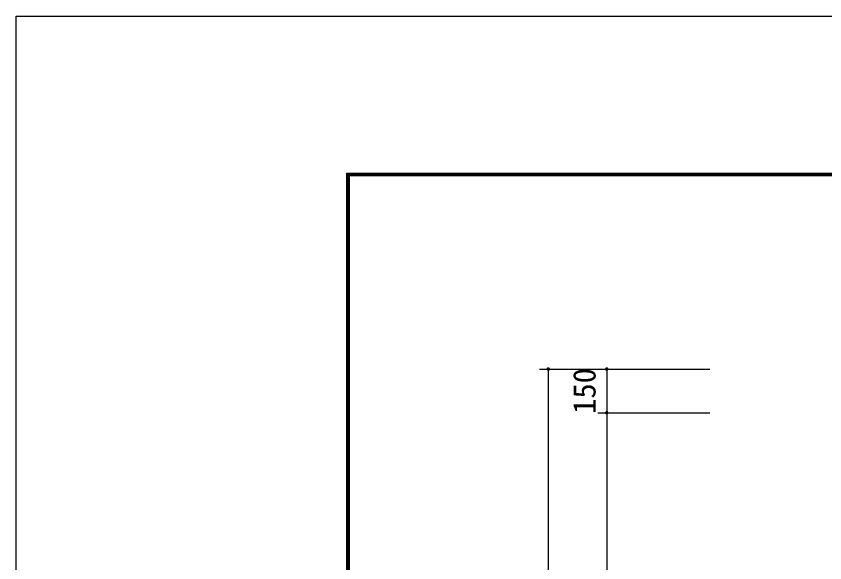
# Model space of a CAD drawing. Units: millimetres, scale not verified. Extents: x -8910 to 8910, y -6308 to 6308.
# Drawn here: x -8910 to -6140, y 4434 to 6308 of the extents above; entities that cross this region are included whole.
import ezdxf
from ezdxf.enums import TextEntityAlignment as Align

# ---------------------------------------------------------------- set-up
doc = ezdxf.new("R2010")
doc.units = ezdxf.units.MM
doc.header["$LTSCALE"] = 30
for name, color, linetype, lineweight in [('0-1_製作', 5, 'Continuous', 25), ('1-0_図面枠', 7, 'Continuous', 25), ('1-1_Axis_waku', 7, 'Continuous', 25)]:
    doc.layers.add(name, color=color, linetype=linetype, lineweight=lineweight)
doc.styles.add('ＭＳ ゴシック', font='')
doc.styles.get('ＭＳ ゴシック').set_extended_font_data('MS Gothic')

msp = doc.modelspace()

# ---------------------------------------------------------------- linework, layer by layer
at = {"layer": '0-1_製作', "color": 2}
for p, q in [((-7117.32, 5097.99), (-6534.26, 5097.99)), ((-7087.32, 5097.99), (-7087.32, 2697.99)), ((-6917.32, 5097.99), (-6534.26, 5097.99)), ((-6887.32, 5097.99), (-6887.32, 4947.99)), ((-6917.32, 4947.99), (-6534.26, 4947.99)), ((-6887.32, 4947.99), (-6887.32, 2847.98))]:
    msp.add_line(p, q, dxfattribs=at)
at = {"layer": '0-1_製作'}
for points in [[(-7088.81, 5103.8), (-7093.32, 5097.99), (-7089.53, 5103.57)], [(-7088.81, 5103.8), (-7087.32, 5097.99), (-7093.32, 5097.99)], [(-7089.53, 5103.57), (-7093.32, 5097.99), (-7093.31, 5098.37)], [(-7087.32, 5097.99), (-7093.27, 5097.24), (-7093.32, 5097.99)], [(-7089.53, 5103.57), (-7093.31, 5098.37), (-7090.21, 5103.25)], [(-7090.21, 5103.25), (-7093.31, 5098.37), (-7093.21, 5099.11)], [(-7087.32, 5097.99), (-7093.13, 5096.5), (-7093.27, 5097.24)], [(-7090.21, 5103.25), (-7093.21, 5099.11), (-7090.85, 5102.84)], [(-7090.85, 5102.84), (-7093.21, 5099.11), (-7093.03, 5099.84)], [(-7087.32, 5097.99), (-7092.9, 5095.78), (-7093.13, 5096.5)], [(-7090.85, 5102.84), (-7093.03, 5099.84), (-7091.43, 5102.36)], [(-7091.43, 5102.36), (-7093.03, 5099.84), (-7092.75, 5100.54)], [(-7087.32, 5097.99), (-7092.58, 5095.1), (-7092.9, 5095.78)], [(-7091.43, 5102.36), (-7092.75, 5100.54), (-7091.94, 5101.81)], [(-7091.94, 5101.81), (-7092.75, 5100.54), (-7092.39, 5101.2)], [(-7087.32, 5097.99), (-7092.17, 5094.46), (-7092.58, 5095.1)], [(-7087.32, 5097.99), (-7091.69, 5093.88), (-7092.17, 5094.46)], [(-7087.32, 5097.99), (-7091.14, 5093.37), (-7091.69, 5093.88)], [(-7087.32, 5097.99), (-7090.54, 5092.92), (-7091.14, 5093.37)], [(-7087.32, 5091.99), (-7090.54, 5092.92), (-7087.32, 5097.99)], [(-7088.07, 5103.94), (-7087.32, 5097.99), (-7088.81, 5103.8)], [(-7087.32, 5103.99), (-7087.32, 5097.99), (-7088.07, 5103.94)], [(-7086.94, 5103.98), (-7087.32, 5097.99), (-7087.32, 5103.99)], [(-7086.2, 5103.88), (-7087.32, 5097.99), (-7086.94, 5103.98)], [(-7085.47, 5103.7), (-7087.32, 5097.99), (-7086.2, 5103.88)], [(-7084.77, 5103.42), (-7087.32, 5097.99), (-7085.47, 5103.7)], [(-7084.11, 5103.05), (-7087.32, 5097.99), (-7084.77, 5103.42)], [(-7083.5, 5102.61), (-7087.32, 5097.99), (-7084.11, 5103.05)], [(-7083.5, 5102.61), (-7081.32, 5097.99), (-7087.32, 5097.99)], [(-7081.32, 5097.99), (-7087.32, 5091.99), (-7087.32, 5097.99)], [(-7081.32, 5097.99), (-7086.57, 5092.04), (-7087.32, 5091.99)], [(-7081.32, 5097.99), (-7085.83, 5092.18), (-7086.57, 5092.04)], [(-7081.32, 5097.99), (-7085.11, 5092.41), (-7085.83, 5092.18)], [(-7081.33, 5097.61), (-7085.11, 5092.41), (-7081.32, 5097.99)], [(-7081.33, 5097.61), (-7084.43, 5092.73), (-7085.11, 5092.41)], [(-7081.43, 5096.86), (-7084.43, 5092.73), (-7081.33, 5097.61)], [(-7081.43, 5096.86), (-7083.79, 5093.13), (-7084.43, 5092.73)], [(-7081.61, 5096.13), (-7083.79, 5093.13), (-7081.43, 5096.86)], [(-7082.95, 5102.1), (-7081.32, 5097.99), (-7083.5, 5102.61)], [(-7082.47, 5101.52), (-7081.32, 5097.99), (-7082.95, 5102.1)], [(-7082.06, 5100.88), (-7081.32, 5097.99), (-7082.47, 5101.52)], [(-7081.74, 5100.2), (-7081.32, 5097.99), (-7082.06, 5100.88)], [(-7081.51, 5099.48), (-7081.32, 5097.99), (-7081.74, 5100.2)], [(-7081.37, 5098.74), (-7081.32, 5097.99), (-7081.51, 5099.48)], [(-6888.81, 5103.8), (-6893.32, 5097.99), (-6893.31, 5098.37)], [(-6888.81, 5103.8), (-6887.32, 5097.99), (-6893.32, 5097.99)], [(-6887.32, 5097.99), (-6893.27, 5097.24), (-6893.32, 5097.99)], [(-6888.81, 5103.8), (-6893.31, 5098.37), (-6889.53, 5103.57)], [(-6889.53, 5103.57), (-6893.31, 5098.37), (-6893.21, 5099.11)], [(-6887.32, 5097.99), (-6893.13, 5096.5), (-6893.27, 5097.24)], [(-6889.53, 5103.57), (-6893.21, 5099.11), (-6890.21, 5103.25)], [(-6890.21, 5103.25), (-6893.21, 5099.11), (-6893.03, 5099.84)], [(-6887.32, 5097.99), (-6892.9, 5095.78), (-6893.13, 5096.5)], [(-6890.21, 5103.25), (-6893.03, 5099.84), (-6890.85, 5102.84)], [(-6890.85, 5102.84), (-6893.03, 5099.84), (-6892.75, 5100.54)], [(-6887.32, 5097.99), (-6892.58, 5095.1), (-6892.9, 5095.78)], [(-6890.85, 5102.84), (-6892.75, 5100.54), (-6891.43, 5102.36)], [(-6891.43, 5102.36), (-6892.75, 5100.54), (-6892.39, 5101.2)], [(-6887.32, 5097.99), (-6892.17, 5094.46), (-6892.58, 5095.1)], [(-6891.43, 5102.36), (-6892.39, 5101.2), (-6891.94, 5101.81)], [(-6887.32, 5097.99), (-6891.69, 5093.88), (-6892.17, 5094.46)], [(-6887.32, 5097.99), (-6891.14, 5093.37), (-6891.69, 5093.88)], [(-6887.32, 5097.99), (-6890.54, 5092.92), (-6891.14, 5093.37)], [(-6887.32, 5091.99), (-6890.54, 5092.92), (-6887.32, 5097.99)], [(-6888.07, 5103.94), (-6887.32, 5097.99), (-6888.81, 5103.8)], [(-6887.32, 5103.99), (-6887.32, 5097.99), (-6888.07, 5103.94)], [(-6886.94, 5103.98), (-6887.32, 5097.99), (-6887.32, 5103.99)], [(-6886.2, 5103.88), (-6887.32, 5097.99), (-6886.94, 5103.98)], [(-6885.47, 5103.7), (-6887.32, 5097.99), (-6886.2, 5103.88)], [(-6884.77, 5103.42), (-6887.32, 5097.99), (-6885.47, 5103.7)], [(-6884.11, 5103.05), (-6887.32, 5097.99), (-6884.77, 5103.42)], [(-6883.5, 5102.61), (-6887.32, 5097.99), (-6884.11, 5103.05)], [(-6883.5, 5102.61), (-6881.32, 5097.99), (-6887.32, 5097.99)], [(-6881.32, 5097.99), (-6887.32, 5091.99), (-6887.32, 5097.99)], [(-6881.32, 5097.99), (-6886.57, 5092.04), (-6887.32, 5091.99)], [(-6881.32, 5097.99), (-6885.83, 5092.18), (-6886.57, 5092.04)], [(-6881.32, 5097.99), (-6885.11, 5092.41), (-6885.83, 5092.18)], [(-6881.33, 5097.61), (-6885.11, 5092.41), (-6881.32, 5097.99)], [(-6881.43, 5096.86), (-6885.11, 5092.41), (-6881.33, 5097.61)], [(-6881.43, 5096.86), (-6884.43, 5092.73), (-6885.11, 5092.41)], [(-6881.61, 5096.13), (-6884.43, 5092.73), (-6881.43, 5096.86)], [(-6882.95, 5102.1), (-6881.32, 5097.99), (-6883.5, 5102.61)], [(-6882.47, 5101.52), (-6881.32, 5097.99), (-6882.95, 5102.1)], [(-6882.06, 5100.88), (-6881.32, 5097.99), (-6882.47, 5101.52)], [(-6881.74, 5100.2), (-6881.32, 5097.99), (-6882.06, 5100.88)], [(-6881.51, 5099.48), (-6881.32, 5097.99), (-6881.74, 5100.2)], [(-6881.37, 5098.74), (-6881.32, 5097.99), (-6881.51, 5099.48)], [(-7087.32, 5091.99), (-7089.88, 5092.56), (-7090.54, 5092.92)], [(-7087.32, 5091.99), (-7089.17, 5092.28), (-7089.88, 5092.56)], [(-7087.32, 5091.99), (-7088.44, 5092.1), (-7089.17, 5092.28)], [(-7087.32, 5091.99), (-7087.7, 5092), (-7088.44, 5092.1)], [(-7081.61, 5096.13), (-7083.21, 5093.61), (-7083.79, 5093.13)], [(-7081.89, 5095.43), (-7083.21, 5093.61), (-7081.61, 5096.13)], [(-7081.89, 5095.43), (-7082.7, 5094.16), (-7083.21, 5093.61)], [(-7082.25, 5094.77), (-7082.7, 5094.16), (-7081.89, 5095.43)], [(-6887.32, 5091.99), (-6889.88, 5092.56), (-6890.54, 5092.92)], [(-6887.32, 5091.99), (-6889.17, 5092.28), (-6889.88, 5092.56)], [(-6887.32, 5091.99), (-6888.44, 5092.1), (-6889.17, 5092.28)], [(-6887.32, 5091.99), (-6887.7, 5092), (-6888.44, 5092.1)], [(-6881.61, 5096.13), (-6883.79, 5093.13), (-6884.43, 5092.73)], [(-6881.89, 5095.43), (-6883.79, 5093.13), (-6881.61, 5096.13)], [(-6881.89, 5095.43), (-6883.21, 5093.61), (-6883.79, 5093.13)], [(-6882.25, 5094.77), (-6883.21, 5093.61), (-6881.89, 5095.43)], [(-6882.25, 5094.77), (-6882.7, 5094.16), (-6883.21, 5093.61)], [(-6888.81, 4953.8), (-6893.32, 4947.99), (-6889.53, 4953.57)], [(-6888.81, 4953.8), (-6887.32, 4947.99), (-6893.32, 4947.99)], [(-6889.53, 4953.57), (-6893.32, 4947.99), (-6893.31, 4948.37)], [(-6887.32, 4947.99), (-6893.27, 4947.24), (-6893.32, 4947.99)], [(-6889.53, 4953.57), (-6893.31, 4948.37), (-6890.21, 4953.25)], [(-6890.21, 4953.25), (-6893.31, 4948.37), (-6893.21, 4949.11)], [(-6887.32, 4947.99), (-6893.13, 4946.5), (-6893.27, 4947.24)], [(-6890.21, 4953.25), (-6893.21, 4949.11), (-6890.85, 4952.84)], [(-6890.85, 4952.84), (-6893.21, 4949.11), (-6893.03, 4949.84)], [(-6887.32, 4947.99), (-6892.9, 4945.78), (-6893.13, 4946.5)], [(-6890.85, 4952.84), (-6893.03, 4949.84), (-6891.43, 4952.36)], [(-6891.43, 4952.36), (-6893.03, 4949.84), (-6892.75, 4950.54)], [(-6887.32, 4947.99), (-6892.58, 4945.1), (-6892.9, 4945.78)], [(-6891.43, 4952.36), (-6892.75, 4950.54), (-6891.94, 4951.81)], [(-6891.94, 4951.81), (-6892.75, 4950.54), (-6892.39, 4951.2)], [(-6887.32, 4947.99), (-6892.17, 4944.46), (-6892.58, 4945.1)], [(-6887.32, 4947.99), (-6891.69, 4943.88), (-6892.17, 4944.46)], [(-6887.32, 4947.99), (-6891.14, 4943.37), (-6891.69, 4943.88)], [(-6887.32, 4947.99), (-6890.54, 4942.92), (-6891.14, 4943.37)], [(-6887.32, 4941.99), (-6890.54, 4942.92), (-6887.32, 4947.99)], [(-6887.32, 4941.99), (-6889.88, 4942.56), (-6890.54, 4942.92)], [(-6887.32, 4941.99), (-6889.17, 4942.28), (-6889.88, 4942.56)], [(-6887.32, 4941.99), (-6888.44, 4942.1), (-6889.17, 4942.28)], [(-6888.07, 4953.94), (-6887.32, 4947.99), (-6888.81, 4953.8)], [(-6887.32, 4941.99), (-6887.7, 4942), (-6888.44, 4942.1)], [(-6887.32, 4953.99), (-6887.32, 4947.99), (-6888.07, 4953.94)], [(-6886.94, 4953.98), (-6887.32, 4947.99), (-6887.32, 4953.99)], [(-6886.2, 4953.88), (-6887.32, 4947.99), (-6886.94, 4953.98)], [(-6885.47, 4953.7), (-6887.32, 4947.99), (-6886.2, 4953.88)], [(-6884.77, 4953.42), (-6887.32, 4947.99), (-6885.47, 4953.7)], [(-6884.11, 4953.05), (-6887.32, 4947.99), (-6884.77, 4953.42)], [(-6883.5, 4952.61), (-6887.32, 4947.99), (-6884.11, 4953.05)], [(-6883.5, 4952.61), (-6881.32, 4947.99), (-6887.32, 4947.99)], [(-6881.32, 4947.99), (-6887.32, 4941.99), (-6887.32, 4947.99)], [(-6881.32, 4947.99), (-6886.57, 4942.04), (-6887.32, 4941.99)], [(-6881.32, 4947.99), (-6885.83, 4942.18), (-6886.57, 4942.04)], [(-6881.32, 4947.99), (-6885.11, 4942.41), (-6885.83, 4942.18)], [(-6881.33, 4947.61), (-6885.11, 4942.41), (-6881.32, 4947.99)], [(-6881.33, 4947.61), (-6884.43, 4942.73), (-6885.11, 4942.41)], [(-6881.43, 4946.86), (-6884.43, 4942.73), (-6881.33, 4947.61)], [(-6881.43, 4946.86), (-6883.79, 4943.13), (-6884.43, 4942.73)], [(-6881.61, 4946.13), (-6883.79, 4943.13), (-6881.43, 4946.86)], [(-6881.61, 4946.13), (-6883.21, 4943.61), (-6883.79, 4943.13)], [(-6882.95, 4952.1), (-6881.32, 4947.99), (-6883.5, 4952.61)], [(-6881.89, 4945.43), (-6883.21, 4943.61), (-6881.61, 4946.13)], [(-6881.89, 4945.43), (-6882.7, 4944.16), (-6883.21, 4943.61)], [(-6882.47, 4951.52), (-6881.32, 4947.99), (-6882.95, 4952.1)], [(-6882.25, 4944.77), (-6882.7, 4944.16), (-6881.89, 4945.43)], [(-6882.06, 4950.88), (-6881.32, 4947.99), (-6882.47, 4951.52)], [(-6881.74, 4950.2), (-6881.32, 4947.99), (-6882.06, 4950.88)], [(-6881.51, 4949.48), (-6881.32, 4947.99), (-6881.74, 4950.2)], [(-6881.37, 4948.74), (-6881.32, 4947.99), (-6881.51, 4949.48)]]:
    msp.add_solid(points, dxfattribs=at)
at = {"layer": '1-0_図面枠'}
msp.add_lwpolyline([(-8910, -6307.5), (-8910, 6307.5), (8910, 6307.5), (8910, -6307.5)], close=True, dxfattribs=at)
at = {"layer": '1-1_Axis_waku'}
for p, q in [((-7778.4, 5769.9), (8408.4, 5769.9)), ((-7778.4, 5769.9), (-7778.4, -5814.9)), ((-7777.8, 5769.3), (8407.8, 5769.3)), ((-7777.8, 5769.3), (-7777.8, -5814.3)), ((-7777.2, 5768.7), (8407.2, 5768.7)), ((-7777.2, 5768.7), (-7777.2, -5813.7)), ((-7776.6, 5768.1), (8406.6, 5768.1)), ((-7776.6, 5768.1), (-7776.6, -5813.1)), ((-7776, 5767.5), (8406, 5767.5)), ((-7776, 5767.5), (-7776, -5812.5)), ((-7775.4, 5766.9), (8405.4, 5766.9)), ((-7775.4, 5766.9), (-7775.4, -5811.9)), ((-7774.8, 5766.3), (8404.8, 5766.3)), ((-7774.8, 5766.3), (-7774.8, -5811.3)), ((-7774.2, 5765.7), (8404.2, 5765.7)), ((-7774.2, 5765.7), (-7774.2, -5810.7)), ((-7773.6, 5765.1), (8403.6, 5765.1)), ((-7773.6, 5765.1), (-7773.6, -5810.1)), ((-7773, 5764.5), (8403, 5764.5)), ((-7773, 5764.5), (-7773, -5809.5)), ((-7772.4, 5763.9), (8402.4, 5763.9)), ((-7772.4, 5763.9), (-7772.4, -5808.9)), ((-7771.8, 5763.3), (8401.8, 5763.3)), ((-7771.8, 5763.3), (-7771.8, -5808.3)), ((-7771.2, 5762.7), (8401.2, 5762.7)), ((-7771.2, 5762.7), (-7771.2, -5807.7)), ((-7770.6, 5762.1), (8400.6, 5762.1)), ((-7770.6, 5762.1), (-7770.6, -5807.1)), ((-7770, 5761.5), (8400, 5761.5)), ((-7770, 5761.5), (-7770, -5806.5))]:
    msp.add_line(p, q, dxfattribs=at)

# ---------------------------------------------------------------- texts
at = {"layer": '0-1_製作', "color": 4, "style": 'ＭＳ ゴシック'}
msp.add_text('150', height=76.98, rotation=90, dxfattribs=at).set_placement((-6902.32, 4944.24), align=Align.BOTTOM_LEFT)

doc.saveas('drawing.dxf')
